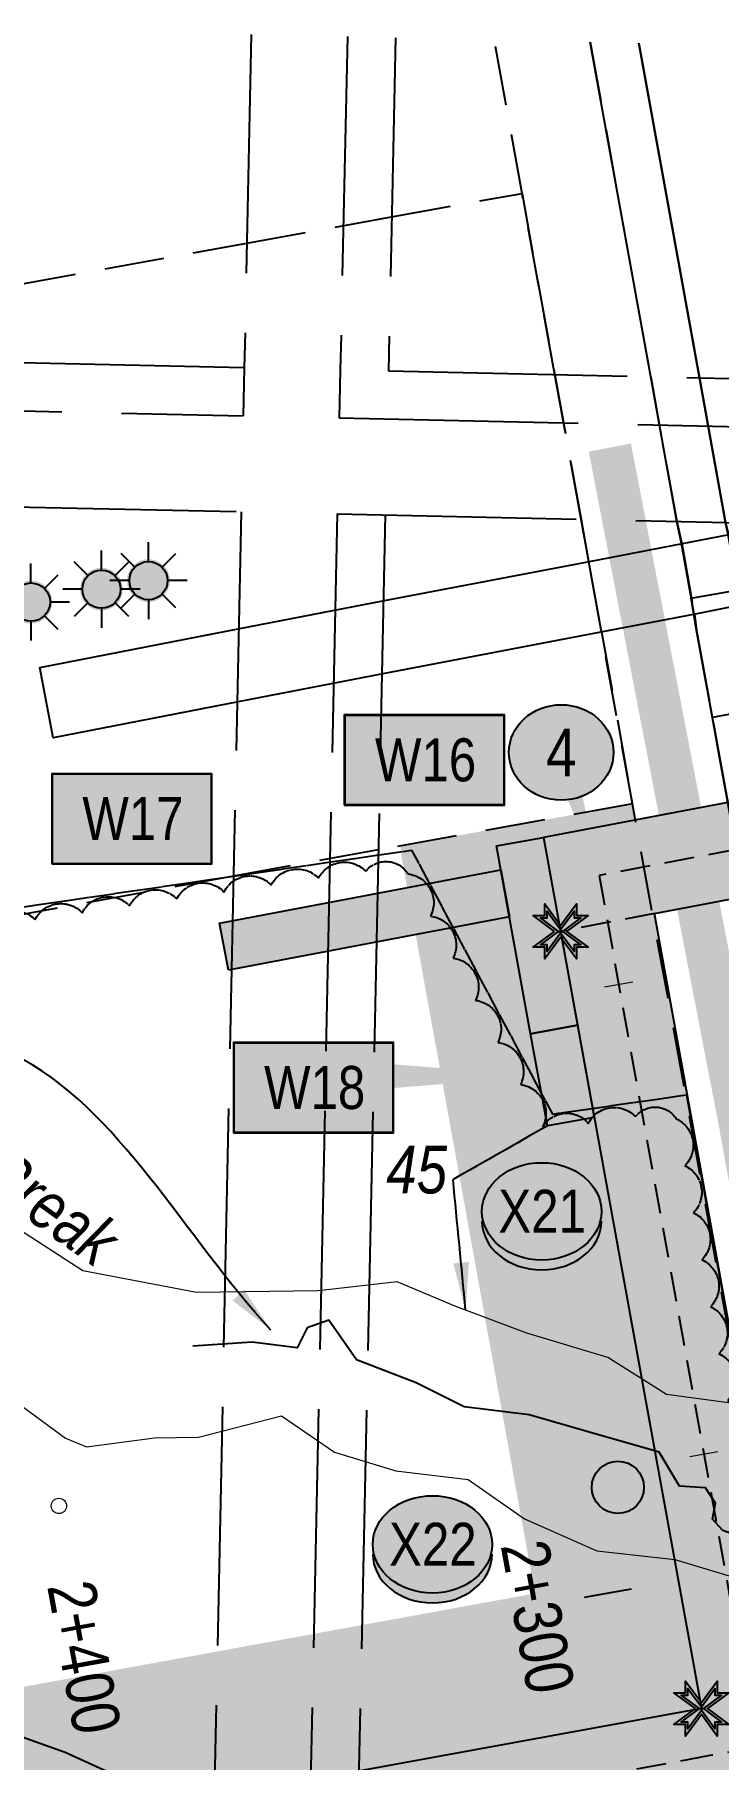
# Model space of a CAD drawing. Extents: x 399452 to 415540, y 6060435 to 6067869.
# Drawn here: x 404676.3 to 404819.5, y 6062723.1 to 6063084.4 of the extents above; entities that cross this region are included whole.
import ezdxf
from ezdxf.enums import TextEntityAlignment as Align

# ---------------------------------------------------------------- set-up
doc = ezdxf.new("R2010")
doc.units = 0
doc.header["$LTSCALE"] = 5
doc.header["$PDSIZE"] = 0.5
for name, pattern in [('0', [1, 1, 0]), ('foc-ACCESSROAD', [3.75, 2.5, -1.25]), ('foc-TIELINE', [1.875, 1.25, -0.625]), ('foc-TRAV', [1.875, 1.25, -0.625]), ('foc-UNSURVEYED', [12.5, 10, -2.5])]:
    doc.linetypes.add(name, pattern=pattern)
doc.layers.get('Defpoints').update_dxf_attribs({"color": 9})
for name, color, linetype, lineweight in [('AS-GENERAL', 48, 'Continuous', 18), ('T-TEXT', 48, 'Continuous', 18), ('T-TIE-T', 201, 'Continuous', 18)]:
    doc.layers.add(name, color=color, linetype=linetype, lineweight=lineweight)
for name, color, linetype in [('AS-ROADS', 254, 'Continuous'), ('C-RW', 13, 'Continuous'), ('F-AR', 190, 'foc-ACCESSROAD'), ('F-RW', 190, 'Continuous'), ('F-WS', 190, 'foc-ACCESSROAD'), ('F-WS-S', 8, 'Continuous'), ('L-BD', 7, 'Continuous'), ('L-MON', 1, 'Continuous'), ('L-USEC', 7, 'foc-UNSURVEYED'), ('P-BUFFER-H 30m', 51, 'Continuous'), ('P-CROSSINGS', 250, 'Continuous'), ('P-ELEVATION', 7, 'Continuous'), ('P-PROPOSED', 10, 'Continuous'), ('P-PROPOSED-H', 21, 'Continuous'), ('P-TEMP-BLOCKS', 250, 'Continuous'), ('P-TEMP-H', 41, 'Continuous'), ('P-TEMP_LOG DECK', 46, 'Continuous'), ('P-TRAV', 4, 'foc-TRAV'), ('P-TXT', 4, 'Continuous'), ('T-BUSH', 110, '0'), ('T-CREEK', 160, 'Continuous'), ('T-TIE', 201, 'foc-TIELINE'), ('T-WATER-T', 170, 'Continuous'), ('WETLAND', 143, 'Continuous')]:
    doc.layers.add(name, color=color, linetype=linetype)
doc.styles.add('80', font='ARIALN.TTF', dxfattribs={"height": 10})
doc.styles.add('80CG', font='ARIALN.TTF', dxfattribs={"height": 10})
doc.styles.add('80L', font='ARIALN.TTF', dxfattribs={"height": 10})
doc.styles.add('Crossing', font='ARIALN.TTF', dxfattribs={"height": 10})
doc.styles.add('foc-LtypeFont', font='ARIALN.TTF', dxfattribs={"height": 7.349999999999999})
doc.linetypes.add('foc-TOPO-flowdirection-NOLINE', pattern='A,0,[">",foc-LtypeFont,S=0.3,R=0,X=0,Y=-0.945],-20,[">",foc-LtypeFont,S=0.3,R=0,X=0,Y=-0.945],0', length=20)
doc.dimstyles.new('Compass 5 000', dxfattribs={"dimscale": 5, "dimtxt": 9, "dimasz": 2, "dimexe": 0.2, "dimexo": 0.0625, "dimgap": 0.5, "dimtad": 0, "dimtih": 1, "dimtoh": 1, "dimzin": 0, "dimdsep": 46, "dimtxsty": '80CG', "dimcen": 0.1, "dimse1": 1, "dimse2": 1, "dimclrd": 256, "dimclrt": 256, "dimaunit": 1, "dimadec": 4, "dimazin": 0, "dimtfac": 0.06, "dimtofl": 0, "dimtmove": 0, "dimatfit": 1, "dimfxl": 0.2, "dimtolj": 1, "dimtzin": 0, "dimlwd": -1, "dimarcsym": 0})

# ---------------------------------------------------------------- blocks, each defined once
blk = doc.blocks.new('GAS')
h = blk.add_hatch(color=255)
h.dxf.hatch_style = 1
edge = h.paths.add_edge_path()
edge.add_arc((0, 0), 0.9, 0, 360)
for p, q in [((0, 0.8077887887338874), (0, 1.615577579286764)), ((-0.5711929310346023, 0.5711929297831376), (-1.142385862069204, 1.142385861385264)), ((0.5711929310309642, 0.5711929297831376), (1.142385862065566, 1.142385861385264)), ((-0.8077887898725749, 0), (-1.615577579628734, 0)), ((1.615577579625096, 0), (0.8077887898689368, 0)), ((-0.5711929310346023, -0.5711929316021271), (-1.142385862069204, -1.142385863204253)), ((1.142385862065566, -1.142385863204253), (0.5711929310309642, -0.5711929316021271)), ((0, -0.8077887905528768), (0, -1.615577581105753))]:
    blk.add_line(p, q)
blk.add_circle((0, 0), 0.8000000000000003)
blk = doc.blocks.new('xing2')
h = blk.add_hatch(color=50)
h.dxf.hatch_style = 1
edge = h.paths.add_edge_path()
edge.add_ellipse((0, 0), major_axis=(-12.5, 0), ratio=0.8162973455633619, start_angle=0, end_angle=360)
h = blk.add_hatch(color=250)
h.dxf.hatch_style = 1
edge = h.paths.add_edge_path()
edge.add_ellipse((0, -2.047489049626165), major_axis=(-12.5, 0), ratio=0.8162973455633619, start_angle=0, end_angle=180)
edge.add_line((12.5, -2.047489049626165), (12.5, 0))
edge.add_ellipse((0, 0), major_axis=(-12.5, 0), ratio=0.8162973455633619, start_angle=0, end_angle=180, ccw=False)
edge.add_line((-12.5, 0), (-12.5, -2.047489049626165))
at = {"color": 250}
blk.add_ellipse((0, 0), major_axis=(-12.5, 0), ratio=0.8162973455633619, dxfattribs=at)
blk.add_ellipse((0, -2.047489049626165), major_axis=(-12.5, 0), ratio=0.8162973455633619, start_param=0, end_param=3.141592653589793, dxfattribs=at)
at = {"color": 250, "style": 'Crossing'}
blk.add_attdef('CROSSING', text='', height=9, dxfattribs=at).set_placement((0.08916442567715421, 0.0199513138486509), align=Align.MIDDLE_CENTER)
at = {"color": 250, "style": 'Crossing', "flags": 1}
for tag, p in [('OWNER', (0.08916442567715421, -12.49201765665748)), ('DESCRIPTION', (0.08916442567715421, -25.770021277247)), ('LOCATION', (0.08916442567715421, -39.30337514164421)), ('DWG_REF', (0.08916442567715421, -52.83672900604233))]:
    blk.add_attdef(tag, text='', height=9, dxfattribs=at).set_placement(p, align=Align.MIDDLE_CENTER)
blk = doc.blocks.new('Temp_Area_Small_Pink')
at = {"true_color": 0xff8aff}
h = blk.add_hatch(color=211, dxfattribs=at)
h.dxf.hatch_style = 1
h.paths.add_polyline_path([(-16.82711371331243, -9.436567862801894), (16.33187767662457, -9.436567862801894), (16.33187767662457, 9.053714016554295), (-16.82711371331243, 9.053714016554295)])
at = {"color": 250}
for points in [[(-17.02711371331247, -9.636567862801712), (16.53187767662462, -9.636567862801712), (16.53187767662462, 9.253714016554113), (-17.02711371331247, 9.253714016554113)], [(-16.92711371331245, -9.536567862801803), (16.43187767662459, -9.536567862801803), (16.43187767662459, 9.153714016554204), (-16.92711371331245, 9.153714016554204)]]:
    blk.add_lwpolyline(points, close=True, dxfattribs=at)
at = {"color": 250, "style": '80L'}
blk.add_attdef('TEMPORARY', text='', height=9, dxfattribs=at).set_placement((0.001048257894581184, -0.1484938545327168), align=Align.MIDDLE_CENTER)
blk = doc.blocks.new('*D119')
at = {"layer": 'Defpoints', "color": 0, "transparency": 16777216}
for p in [(404811.027144345, 6062760.599610513), (404833.5052087503, 6062748.657356909), (404813.8330491476, 6062745.096822659)]:
    blk.add_point(p, dxfattribs=at)
at = {"layer": 'P-TXT', "transparency": 16777216}
for p, q in [((404840.5394280399, 6062765.941143877), (404887.1792067254, 6062774.382643577)), ((404801.1870202527, 6062758.818611397), (404791.3468961604, 6062757.037612283))]:
    blk.add_line(p, q, dxfattribs=at)
for points in [[(404840.242594854, 6062767.581164559), (404840.8362612259, 6062764.301123194), (404830.6993039476, 6062764.160144762)], [(404800.8901870667, 6062760.45863208), (404801.4838534386, 6062757.178590715), (404811.027144345, 6062760.599610513)]]:
    blk.add_solid(points, dxfattribs=at)
at = {"layer": 'P-TXT', "transparency": 16777216, "insert": (404900.3852094538, 6062774.382643577), "char_height": 10, "attachment_point": 5, "style": '80CG'}
blk.add_mtext('\\A1;20.0', dxfattribs=at)
blk = doc.blocks.new('TEMP')
h = blk.add_hatch(color=255)
h.dxf.hatch_style = 1
h.paths.add_polyline_path([(-5.274161e-10, 0.2514284397220763), (-0.6656854269836912, 1.152061669657268), (-0.6656854269836914, 0.6656854303339061), (-1.152061663105632, 0.6656854303339061), (-0.2514284404497629, 5.273253e-10), (-1.152061661774314, -0.665685419564579), (-0.6656854224511335, -0.6656854195645793), (-0.6656854224511335, -1.152061655686338), (-5.273251e-10, -0.2514284436956587), (0.6656854183820542, -1.152061663420681), (0.6656854183820542, -0.6656854208922597), (1.152061656810019, -0.6656854053035205), (0.2514284429676993, 5.273253e-10), (1.152061671303363, 0.6656854258011663), (0.6656854287749412, 0.6656854258011663), (0.6656854131859291, 1.15206166422904)])
h.paths.add_polyline_path([(0.5656854229146121, 0.8485281473411305), (0.5656854319800914, 0.5656854258011663), (0.8485281444547581, 0.5656854258011663), (0.0831890339399251, 0), (0.8485281399220186, -0.5656854150320215), (0.5656854183820542, -0.5656854240973189), (0.5656854183820542, -0.8485281365719859), (0, -0.08318903609469999), (-0.5656854224511337, -0.8485281320390644), (-0.5656854224511337, -0.5656854195645792), (-0.8485281349258001, -0.5656854195645794), (-0.0831890328488955, 0), (-0.8485281394583584, 0.5656854303339058), (-0.5656854269836913, 0.5656854303339061), (-0.5656854269836913, 0.8485281428085727), (0, 0.0831890306941206)], flags=16)
h = blk.add_hatch(color=1)
h.dxf.hatch_style = 1
h.paths.add_polyline_path([(0, 0.0831890306941205), (-0.5656854269836911, 0.8485281428085727), (-0.5656854269836912, 0.5656854303339061), (-0.8485281394583578, 0.5656854303339061), (-0.0831890328488953, -1e-16), (-0.8485281349258001, -0.5656854195645793), (-0.5656854224511337, -0.5656854195645793), (-0.5656854224511337, -0.848528132039064), (0, -0.08318903609469999), (0.5656854183820542, -0.8485281365719856), (0.5656854183820542, -0.5656854240973191), (0.8485281399220184, -0.5656854150320213), (0.0831890339399251, -1e-16), (0.8485281444547581, 0.5656854258011663), (0.5656854319800914, 0.5656854258011663), (0.5656854229146121, 0.8485281473411308)])
at = {"color": 1}
for p, q in [((-0.0831890328488953, 0), (0.0831890339399252, 0)), ((0, 0.0831890306941205), (0, -0.08318903609469999))]:
    blk.add_line(p, q, dxfattribs=at)
at = {"color": 255, "flags": 128}
blk.add_lwpolyline([(-0.251428440449763, 5.27325e-10), (-1.152061663105632, 0.6656854303339061), (-0.6656854269836914, 0.6656854303339061), (-0.6656854269836914, 1.152061669657268), (-5.274159999999999e-10, 0.2514284397220763), (0.6656854131859291, 1.15206166422904), (0.6656854287749412, 0.6656854258011663), (1.152061671303363, 0.6656854258011663), (0.2514284429676991, 5.27325e-10), (1.152061656810019, -0.6656854053035204), (0.6656854183820542, -0.6656854208922596), (0.6656854183820542, -1.152061663420681), (-5.27325e-10, -0.2514284436956586), (-0.6656854224511335, -1.152061655686338), (-0.6656854224511335, -0.6656854195645793), (-1.152061661774314, -0.6656854195645793)], close=True, dxfattribs=at)
at = {"color": 1, "flags": 128}
blk.add_lwpolyline([(-0.0831890328488953, 0), (-0.8485281394583578, 0.5656854303339061), (-0.5656854269836913, 0.5656854303339061), (-0.5656854269836913, 0.8485281428085727), (0, 0.0831890306941205), (0.5656854229146121, 0.8485281473411305), (0.5656854319800914, 0.5656854258011663), (0.8485281444547581, 0.5656854258011663), (0.0831890339399252, 0), (0.8485281399220184, -0.5656854150320214), (0.5656854183820542, -0.5656854240973189), (0.5656854183820542, -0.8485281365719856), (0, -0.08318903609469999), (-0.5656854224511335, -0.848528132039064), (-0.5656854224511335, -0.5656854195645792), (-0.8485281349258001, -0.5656854195645792)], close=True, dxfattribs=at)
blk = doc.blocks.new('*U148')
at = {"layer": 'P-ELEVATION'}
h = blk.add_hatch(color=111, dxfattribs=at)
h.dxf.hatch_style = 1
edge = h.paths.add_edge_path()
edge.add_ellipse((0, 0), major_axis=(-10.94338366431845, 0), ratio=0.9137941524069553, start_angle=0, end_angle=360)
at = {"layer": 'P-ELEVATION', "color": 7, "flags": 128}
blk.add_lwpolyline([(0, 0, 4.999999999999999, 0, 0), (7.92015843695867, -25.77279338993975, 0, 0, 0)], format="xyseb", dxfattribs=at)
at = {"layer": 'P-ELEVATION', "color": 7}
blk.add_ellipse((0, 0), major_axis=(-10.94338366431845, 0), ratio=0.9137941524069553, dxfattribs=at)
at = {"layer": 'P-ELEVATION', "style": '80'}
blk.add_attdef('BEND', text='', height=10, dxfattribs=at).set_placement((0, 0), align=Align.MIDDLE_CENTER)
blk = doc.blocks.new('water crossing')
at = {"layer": 'Defpoints'}
h = blk.add_hatch(color=6, dxfattribs=at)
h.dxf.hatch_style = 1
edge = h.paths.add_edge_path()
edge.add_arc((0, 0), 5.469614405676998, 0, 360)
at = {"layer": 'Defpoints', "color": 6}
blk.add_circle((0, 0), 5.469614405676998, dxfattribs=at)

msp = doc.modelspace()

# ---------------------------------------------------------------- hatches: boundary and pattern name
at = {"layer": 'AS-ROADS'}
h = msp.add_hatch(color=256, dxfattribs=at)
h.dxf.hatch_style = 1
h.paths.add_polyline_path([(404896.8781279068, 6062476.996059679), (404888.0118720931, 6062475.471940368), (404872.5745777206, 6062565.275280792), (404862.5724504184, 6062569.874412263), (404839.7414573419, 6062580.542992717), (404830.5997862923, 6062580.08563854), (404830.2002137078, 6062588.072361558), (404841.3265426551, 6062588.629007333), (404865.9355495817, 6062577.129587787), (404870.7636732184, 6062574.909542498), (404858.714126217, 6062637.865429837), (404844.1379042881, 6062715.9374675), (404831.9468940699, 6062787.303235202), (404819.5884218331, 6062855.501176368), (404792.3051845452, 6062997.017472504), (404801.1388154548, 6062998.720527592), (404828.431578167, 6062857.154823728), (404840.8071059301, 6062788.862764846), (404852.9940957119, 6062717.520532598), (404867.5538737831, 6062639.536570259), (404881.1349367793, 6062568.578892563)])
at = {"layer": 'P-BUFFER-H 30m'}
h = msp.add_hatch(color=256, dxfattribs=at)
h.dxf.hatch_style = 1
edge = h.paths.add_edge_path()
edge.add_line((404655.5167918782, 6062610.923000135), (404660.7631906377, 6062581.397830329))
edge.add_arc((404655.5167918788, 6062610.923000137), 29.98767000226949, 221.9294191617836, 280.07585689340334, ccw=False)
edge.add_line((404633.2069087492, 6062590.884799951), (404597.9629847316, 6062630.124243536))
edge.add_arc((404620.2728678609, 6062650.162443724), 29.98767000018567, 190.3507966244268, 221.9294191582594, ccw=False)
edge.add_line((404590.773213277, 6062644.774426323), (404582.3064137125, 6062691.130561464))
edge.add_arc((404611.8060682963, 6062696.518578867), 29.98767000003733, 100.35079662739003, 190.3507966262365, ccw=False)
edge.add_line((404606.4180508985, 6062726.018233445), (404781.0386709025, 6062757.912130234))
edge.add_line((404781.0386709024, 6062757.912130239), (404753.3490610179, 6062910.898841478))
edge.add_arc((404782.8573004422, 6062916.239642854), 29.98767002053575, 183.4102124170088, 190.2591045428879, ccw=False)
edge.add_line((404752.9227313499, 6062914.455847313), (404801.4740034967, 6062923.24599601))
edge.add_line((404801.4740034967, 6062923.24599601), (404802.0845030742, 6062919.892861568))
edge.add_line((404802.0845030742, 6062919.892861574), (404782.8573004218, 6062916.239642851))
edge.add_line((404782.8573004217, 6062916.239642851), (404815.8791714734, 6062733.791877347))
edge.add_line((404815.8791714735, 6062733.791877347), (404611.8060682963, 6062696.518578867))
edge.add_line((404611.8060682963, 6062696.518578867), (404620.2728678608, 6062650.162443725))
edge.add_line((404620.2728678607, 6062650.162443724), (404655.5167918782, 6062610.923000139))
at = {"layer": 'P-PROPOSED-H'}
h = msp.add_hatch(color=256, dxfattribs=at)
h.dxf.hatch_style = 1
h.paths.add_polyline_path([(406216.5833884676, 6063079.80767434), (406069.4580592168, 6062960.633682095), (406053.8272524498, 6062952.815855805), (406017.1370155775, 6062918.939249469), (405477.7948919157, 6062721.236665973), (405382.003, 6062847.570000049), (405364.775, 6062859.812000048), (405198.708, 6062884.76600003), (405110.0787427457, 6062918.354318367), (404933.815, 6062944.922000049), (404782.8573004217, 6062916.239642851), (404815.8791714735, 6062733.791877347), (404611.8060682963, 6062696.518578867), (404620.2728678607, 6062650.162443724), (404655.5167918783, 6062610.923000135), (404670.3900472978, 6062624.28180026), (404638.9235911435, 6062659.315533469), (404635.0645162828, 6062680.444154078), (404819.4397102815, 6062714.119692515), (404839.1061718588, 6062717.711708727), (404806.0591187177, 6062900.298606744), (404934.2019492833, 6062924.646079244), (405104.98925272, 6062898.9038441), (405193.6227829086, 6062865.313906429), (405357.0850603436, 6062840.751304174), (405367.9246291232, 6062833.048843006), (405470.7961926941, 6062697.37861719), (406027.8521630048, 6062901.574432149), (406065.3022543277, 6062936.202259933), (406080.3489385142, 6062943.727934389), (406213.6322851306, 6063051.689687714), (406302.874941988, 6062941.519338332), (406330.7602854559, 6062930.882817722), (406409.0733872253, 6062835.848173843), (406597.6311585571, 6062842.4262887), (406596.9341399797, 6062862.405914138), (406418.230937394, 6062856.171590456), (406342.8258253916, 6062947.677325753), (406315.0245047764, 6062958.281796882)])
at = {"layer": 'P-TEMP-H'}
h = msp.add_hatch(color=256, dxfattribs=at)
h.dxf.hatch_style = 1
h.paths.add_polyline_path([(404782.8573004217, 6062916.239642851), (404789.9783689196, 6062876.895323645), (404780.1422891181, 6062875.115056522), (404773.0212206205, 6062914.459375727)])
h = msp.add_hatch(color=256, dxfattribs=at)
h.dxf.hatch_style = 1
h.paths.add_polyline_path([(404716.8715449863, 6062888.440095339), (404715.005680948, 6062898.260297387), (404773.9268932421, 6062909.455481617), (404775.707227885, 6062899.61902876)])
h = msp.add_hatch(color=256, dxfattribs=at)
h.dxf.hatch_style = 1
h.paths.add_polyline_path([(404789.9783689194, 6062876.895323645), (404793.4716299943, 6062857.594852258), (404783.6355501928, 6062855.814585133), (404780.1422891181, 6062875.115056521)])

# ---------------------------------------------------------------- linework, layer by layer
at = {"layer": 'AS-GENERAL', "flags": 128}
for points in [[(404824.149, 6062797.473000049), (404808.56, 6062799.599), (404796.33, 6062807.360000007), (404779.37, 6062812.446000049), (404764.47, 6062817.983000048), (404752.212, 6062823.191000048), (404735.66, 6062821.265000048), (404710.196, 6062820.972000048), (404686.391, 6062825.476000048), (404668.136, 6062837.306000048), (404644.757, 6062852.037000048), (404620.538, 6062858.952), (404611.693, 6062859.525000049)], [(404594.731, 6062822.255000048), (404609.072, 6062820.217000049), (404630.864, 6062816.985000049), (404648.539, 6062814.973000049), (404659.528, 6062804.212000049), (404671.43, 6062798.836000049), (404682.767, 6062790.465000048), (404687.18, 6062788.645000048), (404701.43, 6062790.536000049), (404710.582, 6062790.666000049), (404728.006, 6062795.108000048), (404739.104999997, 6062787.473000049), (404751.9239999987, 6062783.585000048), (404767.063, 6062781.805000048), (404778.827, 6062773.547000049), (404793.968999998, 6062766.811000048), (404810.31, 6062765.020000048), (404825.367, 6062760.457000049), (404832.65, 6062762.713000049)]]:
    msp.add_lwpolyline(points, dxfattribs=at)
at = {"layer": 'AS-GENERAL'}
msp.add_circle((404681.397, 6062776.247), 1.607408625261595, dxfattribs=at)
at = {"layer": 'C-RW'}
msp.add_lwpolyline([(404944.0102116263, 6062414.498403691), (404929.0583280412, 6062435.280795952), (404916.8481012678, 6062452.275635187), (404907.48513927, 6062504.046010714), (404903.9315625065, 6062523.721973419), (404898.6469041531, 6062552.984354484), (404894.3717628579, 6062576.517690434), (404833.7705681768, 6062911.333968959), (404831.1113072403, 6062926.026242132), (404829.5799691721, 6062934.495737676), (404829.1917547133, 6062936.641829714), (404828.005074697, 6062943.211806063), (404825.6372759777, 6062956.298688239), (404825.1293513631, 6062959.097175637), (404824.1231500473, 6062964.893555142), (404823.5672792719, 6062968.044216814), (404821.4576733234, 6062979.702989642), (404820.9535331554, 6062982.149432334), (404815.4701458982, 6063012.443717119), (404802.7816893011, 6063082.548869354)], dxfattribs=at)
at = {"layer": 'F-AR'}
for points in [[(404950.5437344693, 6062104.993968786), (404937.4891403737, 6062174.995008471), (404924.9669642803, 6062242.15509274), (404895.0251276458, 6062409.439906766), (404878.7365887937, 6062498.898151382), (404875.1550375948, 6062518.567020633), (404849.1975101146, 6062661.127331863), (404801.4740034968, 6062923.24599601), (404794.9581672805, 6062959.253956459), (404792.2872019522, 6062974.0131741), (404790.6913081264, 6062982.831706923), (404785.2097456948, 6063013.125996348), (404778.3366736812, 6063051.111264151), (404772.5187756575, 6063083.229119148)], [(404792.5776432144, 6063082.778235905), (404805.2661862221, 6063012.673620561), (404810.7495052217, 6062982.379322791), (404811.7625449933, 6062977.779139192), (404814.4242784902, 6062963.030139561), (404814.8798427334, 6062959.562055605), (404815.2858522157, 6062957.317185212), (404818.4104437118, 6062940.056546346), (404819.7388695795, 6062932.71648639), (404821.2772598958, 6062924.282675727), (404823.9488817241, 6062909.526369421), (404894.0858182578, 6062521.957847944), (404897.646568272, 6062502.285829692), (404914.4928880198, 6062409.211496954), (404917.1632351667, 6062394.45810692), (404944.1335047793, 6062245.450613563), (404956.9642679973, 6062174.556340327), (404969.6294363575, 6062104.587021399)]]:
    msp.add_lwpolyline(points, dxfattribs=at)
at = {"layer": 'F-RW'}
for points in [[(404969.6295024556, 6062104.58701999), (404956.9642827138, 6062174.557040665), (404944.1335047793, 6062245.450613563), (404917.1615377734, 6062394.457341729), (404914.4907870836, 6062409.210840422), (404897.6440470067, 6062502.284481183), (404894.0833528435, 6062521.956398224), (404823.9505894794, 6062909.527634907), (404821.2789139131, 6062924.284142582), (404819.7385219146, 6062932.716493706), (404818.4099801639, 6062940.056555992), (404815.2858522157, 6062957.317185212), (404814.8798427334, 6062959.562055605), (404814.3644517089, 6062963.013480144), (404811.7068027214, 6062977.777509546), (404810.7495052217, 6062982.379322791), (404805.2661862221, 6063012.673620561), (404792.5776432144, 6063082.778235905)], [(404802.7816893011, 6063082.548869354), (404815.4701458982, 6063012.443717119), (404820.9535331554, 6062982.149432334), (404821.5580497665, 6062979.690766577), (404824.2274231925, 6062964.931502332), (404825.1264226086, 6062959.095735607), (404825.6330429894, 6062956.295874193), (404829.1900596078, 6062936.64116466), (404829.5786796721, 6062934.495064162), (404831.1113072403, 6062926.026242132), (404833.7705681768, 6062911.333968959), (404903.9273892308, 6062523.719258253), (404907.488064078, 6062504.047250575), (404923.539368536, 6062415.385433964), (404924.3346660082, 6062410.974455927), (404926.9958442902, 6062396.22196612), (404927.8968932139, 6062391.303241829), (404954.0007678741, 6062247.08317704), (404967.5859312425, 6062174.318063205), (404980.650632886, 6062104.352026263)], [(404824.3428436267, 6062964.950664694), (404814.5585537811, 6062963.009443094), (404795.1572325545, 6062959.252122972), (404749.2236185523, 6062950.489709039), (404718.9321923945, 6062944.617219854), (404680.2283947967, 6062937.113529567), (404677.3734971778, 6062951.837746564), (404719.2509272218, 6062959.956265928), (404749.5422533732, 6062965.82885634), (404792.4819318466, 6062974.010567058), (404811.9375245078, 6062977.782563824), (404821.7179184317, 6062979.696731498)]]:
    msp.add_lwpolyline(points, dxfattribs=at)
at = {"layer": 'F-WS'}
for points in [[(404778.3366736833, 6063051.111264151), (404785.2097456948, 6063013.125996344), (404790.6913081264, 6062982.831706886), (404792.2863506251, 6062974.033312942), (404794.9569250772, 6062959.274804219), (404801.4740034968, 6062923.24599601), (404748.2394809484, 6062913.607950536), (404717.9545415749, 6062908.125262493), (404663.7481510463, 6062898.311070675), (404620.872330028, 6062910.860362582), (404572.597098556, 6062925.003440623), (404561.2070845059, 6062987.890232593), (404555.7216332696, 6063018.180526367), (404553.8158598006, 6063028.707671094), (404632.5032543486, 6063042.960720636), (404635.7040252731, 6063025.288796619), (404720.7474798438, 6063040.684767175), (404751.0324208174, 6063046.168147727), (404778.3366736833, 6063051.111264151)], [(404828.0109448576, 6062943.215286267), (404818.1753108794, 6062941.353338023), (404815.2858522157, 6062957.317185212), (404814.8793791841, 6062959.562065327), (404814.323601391, 6062963.047374316), (404813.7726927967, 6062966.315054834), (404823.6552975591, 6062968.094818959), (404838.2560233669, 6062970.7390202), (404838.7627197013, 6062967.93695661), (404842.7268058107, 6062946.005035087), (404828.0109448576, 6062943.215286267)]]:
    msp.add_lwpolyline(points, close=True, dxfattribs=at)
at = {"layer": 'L-USEC'}
for p, q in [((404721.6676304268, 6063084.372151216), (404720.1972693469, 6063014.58950555)), ((404741.7711709902, 6063083.920263816), (404740.3014058112, 6063014.165899632)), ((404751.8277381057, 6063083.694212293), (404750.3582710249, 6063013.953995535)), ((404720.1972693472, 6063014.589505523), (404319.776716693, 6063023.357764824)), ((404319.5804017397, 6063013.305491115), (404719.9855056707, 6063004.538489964)), ((404720.1972693469, 6063014.58950555), (404719.9855338085, 6063004.538395163)), ((404740.3014078026, 6063014.165994007), (404740.0890747117, 6063004.0865181)), ((404750.3582740093, 6063013.954137259), (404750.3574988703, 6063013.91734133)), ((404750.3574988703, 6063013.917341331), (405541.1758609507, 6062996.14121232)), ((403918.7186513565, 6063001.968978219), (404719.5621102572, 6062984.434247839)), ((404740.0890747117, 6063004.0865181), (405540.9498082119, 6062986.084655248)), ((404719.5620221876, 6062984.434249828), (404702.6219987198, 6062180.289387276)), ((404739.6655628199, 6062983.982359506), (404722.7261371754, 6062179.865875725)), ((404749.7221299715, 6062983.756306653), (404732.783003376, 6062179.654019045)), ((404739.6655628198, 6062983.982359506), (405540.4979183823, 6062965.981134628))]:
    msp.add_line(p, q, dxfattribs=at)
at = {"layer": 'P-PROPOSED'}
msp.add_lwpolyline([(405110.0787427457, 6062918.354318367), (404933.815, 6062944.922000049), (404782.8573004217, 6062916.239642851), (404815.8791714735, 6062733.791877347), (404611.8060682963, 6062696.518578867), (404620.2728678607, 6062650.162443724), (404655.5167918783, 6062610.923000135), (404670.3900472978, 6062624.28180026), (404638.9235911435, 6062659.315533469), (404635.0645162828, 6062680.444154078), (404819.4397102815, 6062714.119692515), (404839.1061718588, 6062717.711708727), (404806.0591187177, 6062900.298606744), (404934.2019492833, 6062924.646079244), (405104.98925272, 6062898.9038441)], dxfattribs=at)
at = {"layer": 'P-TEMP-BLOCKS', "flags": 128}
msp.add_lwpolyline([(404781.7483508737, 6062866.239031024, 0, 4.997944999999965, 0), (404751.360559569, 6062866.239031024, 0, 0, 0)], format="xyseb", dxfattribs=at)
at = {"layer": 'P-TEMP_LOG DECK', "flags": 128}
for points in [[(404782.8573004217, 6062916.239642851), (404789.9783689196, 6062876.895323645), (404780.1422891181, 6062875.115056522), (404773.0212206205, 6062914.459375727)], [(404716.8715449863, 6062888.440095339), (404715.005680948, 6062898.260297387), (404773.9268932421, 6062909.455481617), (404775.707227885, 6062899.61902876)], [(404789.9783689194, 6062876.895323645), (404793.4716299943, 6062857.594852258), (404783.6355501928, 6062855.814585133), (404780.1422891181, 6062875.115056521)]]:
    msp.add_lwpolyline(points, close=True, dxfattribs=at)
at = {"layer": 'P-TRAV'}
msp.add_line((404806.0591187178, 6062900.298606744), (404786.4179697126, 6062896.566737133), dxfattribs=at)
at = {"layer": 'T-BUSH', "flags": 128}
msp.add_lwpolyline([(404626.8383055736, 6062899.603369421, -0.52056705), (404636.7604076607, 6062898.391054667, -0.52056705), (404646.6825097479, 6062897.178739912, -0.52056705), (404656.6028134284, 6062896.118068188, -0.52056705), (404666.4933741031, 6062897.565350668, -0.52056705), (404676.3839347777, 6062899.012633097, -0.52056705), (404686.2744954524, 6062900.459915528, -0.52056705), (404696.165056127, 6062901.90719791, -0.52056705), (404706.0556168016, 6062903.35448039, -0.52056705), (404715.9461774733, 6062904.801762819, -0.52056705), (404725.83673815, 6062906.24904525, -0.52056705), (404735.7272988256, 6062907.69632768, -0.52056705), (404745.6178595002, 6062909.143610063, -0.52056705), (404754.4942940631, 6062908.584845896, -0.52056705), (404759.1930331798, 6062899.762166734, -0.52056705), (404763.8917722966, 6062890.939487572, -0.52056705), (404768.5905114133, 6062882.11680836, -0.52056705), (404773.2892505301, 6062873.294129246, -0.52056705), (404777.9879896468, 6062864.471450084, -0.52056705), (404782.6867287636, 6062855.648770921, -0.52056705), (404792.2033147948, 6062856.333838706, -0.52056705), (404802.0966086737, 6062857.762317961, -0.52056705), (404810.6281713527, 6062857.298536303, -0.52056705), (404812.4161349575, 6062847.463852625, -0.52056705), (404814.2040985622, 6062837.629168947, -0.52056705), (404815.992062167, 6062827.794485269, -0.52056705), (404817.7800257717, 6062817.959801592, -0.52056705), (404819.5679893765, 6062808.125117914, -0.52056705), (404821.3559529812, 6062798.290434237, -0.52056705), (404823.1439165859, 6062788.455750559, -0.52056705), (404824.9318801907, 6062778.621066881, -0.52056705), (404826.7198437955, 6062768.786383203, -0.52056705), (404828.5078074002, 6062758.951699526, -0.52056705), (404830.2957710049, 6062749.1170158, -0.52056705), (404832.0837346097, 6062739.282332122, -0.52056705), (404833.8716982144, 6062729.447648445, -0.52056705), (404835.0950707751, 6062720.003391027, -0.52056705), (404825.2623532596, 6062718.204646193, -0.52056705), (404815.4296357441, 6062716.405901311, -0.52056705), (404805.5969182286, 6062714.60715638, -0.52056705), (404795.7642007131, 6062712.808411545, -0.52056705), (404785.9314831977, 6062711.009666663, -0.52056705), (404776.0987656821, 6062709.210921732, -0.52056705), (404766.2660481667, 6062707.412176897, -0.52056705), (404756.4333306512, 6062705.613432015, -0.52056705), (404746.600613135, 6062703.814687133, -0.52056705), (404736.7678956202, 6062702.015942249, -0.52056705), (404726.9351781047, 6062700.217197367, -0.52056705), (404717.1024605893, 6062698.418452485, -0.52056705), (404707.2697430708, 6062696.619707554, -0.52056705), (404697.4370255583, 6062694.820962719, -0.52056705), (404687.6043080428, 6062693.022217836, -0.52056705), (404677.7715905273, 6062691.223472906, -0.52056705), (404667.9388730118, 6062689.424728071, -0.52056705), (404658.1061554963, 6062687.625983189, -0.52056705), (404648.2734379808, 6062685.827238258, -0.52056705), (404638.4407204653, 6062684.028493423, -0.52056705), (404632.2409203653, 6062679.744237479, -0.52056705), (404634.1270185559, 6062669.927901581, -0.52056705), (404636.0131167464, 6062660.111565681, -0.52056705), (404641.0578956913, 6062651.707353686, -0.52056705), (404647.1151433701, 6062643.755777272, -0.52056705), (404653.1723910488, 6062635.804200812, -0.52056705), (404657.0962747856, 6062626.747162771, -0.52056705), (404660.0996707565, 6062617.213148426, -0.52056705), (404663.1030667273, 6062607.679134082, -0.52056705), (404666.1064626982, 6062598.145119688, -0.52056705), (404669.109858669, 6062588.611105391, -0.52056705), (404672.1132546369, 6062579.077091046, -0.52056705), (404675.1166506108, 6062569.543076653, -0.52056705), (404678.1200465817, 6062560.009062355, -0.52056705), (404681.1234425525, 6062550.47504801, -0.52056705), (404683.9219162757, 6062540.894200833, -0.52056705), (404685.358170733, 6062531.002032718, -0.52056705), (404686.7944251903, 6062521.109864553, -0.52056705), (404688.2306796476, 6062511.217696486, -0.52056705), (404689.6669341049, 6062501.32552837, -0.52056705), (404691.1031885622, 6062491.433360255, -0.52056705), (404693.5880658074, 6062482.604746097, -0.52056705), (404703.49955032, 6062481.308485456, -0.52056705), (404713.4110348326, 6062480.012224768, -0.52056705), (404723.3225193452, 6062478.715964176, -0.52056705), (404733.2340038579, 6062477.419703535, -0.52056705), (404743.1454883706, 6062476.123442895, -0.52056705), (404753.0569728832, 6062474.827182206, -0.52056705), (404762.9684573959, 6062473.530921615, -0.52056705), (404772.8686593643, 6062472.15828254, -0.52056705), (404782.7316126387, 6062470.533484166, -0.52056705), (404792.5945659131, 6062468.908685841, -0.52056705), (404802.4575191882, 6062467.283887563, -0.52056705), (404806.7360076626, 6062459.663267989, -0.52056705), (404809.0565339414, 6062449.940461038, -0.52056705), (404811.9321579197, 6062437.891842118, -0.52056705)], format="xyb", dxfattribs=at)
at = {"layer": 'T-BUSH', "color": 151, "flags": 128}
msp.add_lwpolyline([(404627.201999997, 6062902.58), (404656.003, 6062899.061), (404755.231, 6062913.581000049), (404784.684, 6062858.278000048), (404812.761, 6062862.332), (404839.059, 6062717.680000048), (404635.172, 6062680.382000049), (404639.283, 6062658.986000048), (404657.701, 6062634.808), (404686.667, 6062542.858), (404695.003, 6062485.444), (404771.014, 6062475.503000048), (404807.472, 6062469.497000049), (404814.849, 6062438.588000049)], dxfattribs=at)
at = {"layer": 'T-CREEK', "flags": 128}
msp.add_lwpolyline([(404846.823, 6062777.024000049), (404831.325, 6062771.571000049), (404826.375, 6062768.940000049), (404820.393, 6062771.113000048), (404818.22, 6062773.440000049), (404818.858, 6062776.845000048), (404816.758, 6062779.999), (404811.281, 6062780.376000049), (404807.067, 6062787.524000049), (404792.152, 6062791.748000048), (404779.839, 6062795.307000048), (404766.225, 6062796.995000049), (404756.174, 6062802.013000049), (404743.66, 6062806.851000048), (404737.926, 6062815.123000048), (404733.352, 6062813.573000048), (404731.286, 6062809.327000048), (404721.84, 6062810.558000049), (404709.424, 6062809.665000048)], dxfattribs=at)
at = {"layer": 'T-CREEK', "linetype": 'foc-TOPO-flowdirection-NOLINE', "flags": 128}
msp.add_lwpolyline([(404846.823, 6062777.024000049), (404831.325, 6062771.571000049), (404826.375, 6062768.940000049), (404820.393, 6062771.113000048), (404818.22, 6062773.440000049), (404818.858, 6062776.845000048), (404816.758, 6062779.999), (404811.281, 6062780.376000049), (404807.067, 6062787.524000049), (404792.152, 6062791.748000048), (404779.839, 6062795.307000048), (404766.225, 6062796.995000049), (404756.174, 6062802.013000049), (404743.66, 6062806.851000048), (404737.926, 6062815.123000048), (404733.352, 6062813.573000048), (404731.286, 6062809.327000048), (404721.84, 6062810.558000049), (404709.424, 6062809.665000048)], dxfattribs=at)
at = {"layer": 'T-TIE'}
msp.add_lwpolyline([(406597.2826492664, 6062852.416101418), (406413.6521623111, 6062846.009882115), (406336.7930554237, 6062939.280071738), (406308.9497233822, 6062949.900567606), (406215.1078367991, 6063065.74868104), (406074.9034988656, 6062952.180808264), (406059.5596431332, 6062944.50650197), (406022.5342716749, 6062910.271386881), (405474.2955423048, 6062709.307641582), (405374.9638145617, 6062840.309421526), (405360.9300301719, 6062850.281652111), (405196.1653914519, 6062875.039953229), (405107.5339977329, 6062908.629081203), (404934.0084746416, 6062934.784039646), (404794.45820957, 6062908.269124763), (404827.4926716667, 6062725.751793034), (404817.6437044826, 6062723.952910709), (404623.4352922894, 6062688.481366473), (404629.5982295021, 6062654.738988592), (404662.953419588, 6062617.602400197)], dxfattribs=at)
at = {"layer": 'T-TIE-T'}
for p, q in [((404795.6351209105, 6062884.929066228), (404801.5367687932, 6062885.997226503)), ((404813.4377921569, 6062786.568268182), (404819.3394400377, 6062787.63642849))]:
    msp.add_line(p, q, dxfattribs=at)
at = {"layer": 'WETLAND'}
msp.add_lwpolyline([(404692.2010999784, 6062657.455599782), (404655.6227999789, 6062659.473699891), (404637.2742999775, 6062663.925999892), (404595.6641999787, 6062674.022699815), (404584.629299979, 6062676.000599891), (404535.974999977, 6062684.721199858), (404546.3232999788, 6062722.297399892), (404546.5998999776, 6062723.301599815), (404558.8202999778, 6062766.082399891), (404579.5027999786, 6062759.659099879), (404617.9960999789, 6062747.704299815), (404682.6800999781, 6062724.666099891), (404709.9287999781, 6062712.257299892), (404712.6664999785, 6062711.501799893), (404721.0672999779, 6062708.348899882), (404729.151699974, 6062704.455699784), (404735.8526999785, 6062700.451899813), (404749.6469999788, 6062694.170199892), (404816.2939999787, 6062663.819999891), (404841.8364999781, 6062650.185699858), (404784.0418999781, 6062651.05249989), (404692.2010999784, 6062657.455599782)], close=True, dxfattribs=at)

# ---------------------------------------------------------------- block references
at = {"layer": 'F-WS-S', "xscale": 4.997961599999943, "yscale": 4.997961599999943, "zscale": 4.997961599999943}
for p in [(404690.3017587407, 6062968.210538577), (404700.137304688, 6062970.006848139), (404675.548423987, 6062965.516114226)]:
    msp.add_blockref('GAS', p, dxfattribs=at)
at = {"layer": 'L-BD', "color": 4}
msp.add_blockref('water crossing', (404798.3970834918, 6062780.130531356), dxfattribs=at)
at = {"layer": 'L-MON', "xscale": 4.997944999999969, "yscale": 4.997944999999969, "zscale": 4.997944999999969}
for p in [(404786.4179697126, 6062896.566737133), (404815.8791714735, 6062733.791877347)]:
    msp.add_blockref('TEMP', p, dxfattribs=at)
at = {"layer": 'P-CROSSINGS', "color": 151, "xscale": 0.999589, "yscale": 0.999589, "zscale": 0.999589}
for p, values in [((404782.4533834904, 6062837.926176055), {'CROSSING': 'X21'}), ((404759.5858611184, 6062768.190713648), {'CROSSING': 'X22'})]:
    msp.add_blockref('xing2', p, dxfattribs=at).add_auto_attribs(values)
at = {"layer": 'P-ELEVATION', "xscale": 0.999589, "yscale": 0.999589, "zscale": 0.999589}
msp.add_blockref('*U148', (404786.5413063181, 6062934.031325535), dxfattribs=at).add_auto_attribs({'BEND': '4'})
at = {"layer": 'P-TEMP-BLOCKS', "xscale": 0.999589, "yscale": 0.999589, "zscale": 0.999589}
for p, values in [((404758.1536121365, 6062932.630878042), {'TEMPORARY': 'W16'}), ((404696.9010110002, 6062920.330930083), {'TEMPORARY': 'W17'}), ((404734.9354353941, 6062864.01800659), {'TEMPORARY': 'W18'})]:
    msp.add_blockref('Temp_Area_Small_Pink', p, dxfattribs=at).add_auto_attribs(values)

# ---------------------------------------------------------------- texts
at = {"layer": 'T-TEXT', "insert": (404641.4574034154, 6062872.612821421), "char_height": 9.995889999999928, "attachment_point": 1, "rotation": 324.23368292323084, "style": '80L'}
msp.add_mtext_dynamic_manual_height_columns('\\pxqc;{\\fArial Narrow|b0|i1|c0|p34;Top of Break}', width=66.24605785357849, gutter_width=49.95890844604941, heights=[0], dxfattribs=at)
at = {"layer": 'T-TIE-T', "style": '80L'}
for s, p in [('2+300', (404781.6473535361, 6062753.04574864)), ('2+400', (404686.7196986908, 6062744.546001036))]:
    msp.add_text(s, height=9.995889999999937, rotation=280.3507966272617, dxfattribs=at).set_placement(p, align=Align.MIDDLE_CENTER)
at = {"layer": 'T-TIE-T', "insert": (404749.7771419507, 6062851.681114077), "char_height": 9.995889999999928, "attachment_point": 1, "style": '80L'}
msp.add_mtext_dynamic_manual_height_columns('\\pxqc;{\\fArial Narrow|b0|i1|c0|p34;45}', width=13.0209763283764, gutter_width=49.95890844604941, heights=[0], dxfattribs=at)

# ---------------------------------------------------------------- dimensions: what is measured, and where the dimension line sits
at = {"layer": 'P-TXT'}
dim = msp.add_linear_dim(base=(404811.027144345, 6062760.599610513), p1=(404833.5052087502, 6062748.657356908), p2=(404813.8330491476, 6062745.096822659), angle=190.2591045452656, text='20.0', dimstyle='Compass 5 000', dxfattribs=at)
dim.commit()
dim.dimension.update_dxf_attribs({"geometry": '*D119', "text_midpoint": (404900.3852094538, 6062774.382643577), "dimtype": 161})

# ---------------------------------------------------------------- leaders
at = {"layer": 'T-TIE-T', "path_type": 1}
for points in [[(404783.6355501928, 6062855.814585133), (404763.899672733, 6062844.609193444)], [(404766.5376316808, 6062817.21464589), (404763.899672733, 6062844.609193444)]]:
    msp.add_leader(points, dimstyle='Compass 5 000', override={"dimgap": 0.5, "dimtad": 0}, dxfattribs=at)
at = {"layer": 'T-WATER-T', "path_type": 1}
msp.add_leader([(404725.7674798353, 6062813.079427817), (404671.9426103163, 6062870.728970037), (404588.9474675995, 6062876.946782161)], dimstyle='Compass 5 000', override={"dimgap": 0.5, "dimtad": 0}, dxfattribs=at)

doc.saveas('drawing.dxf')
